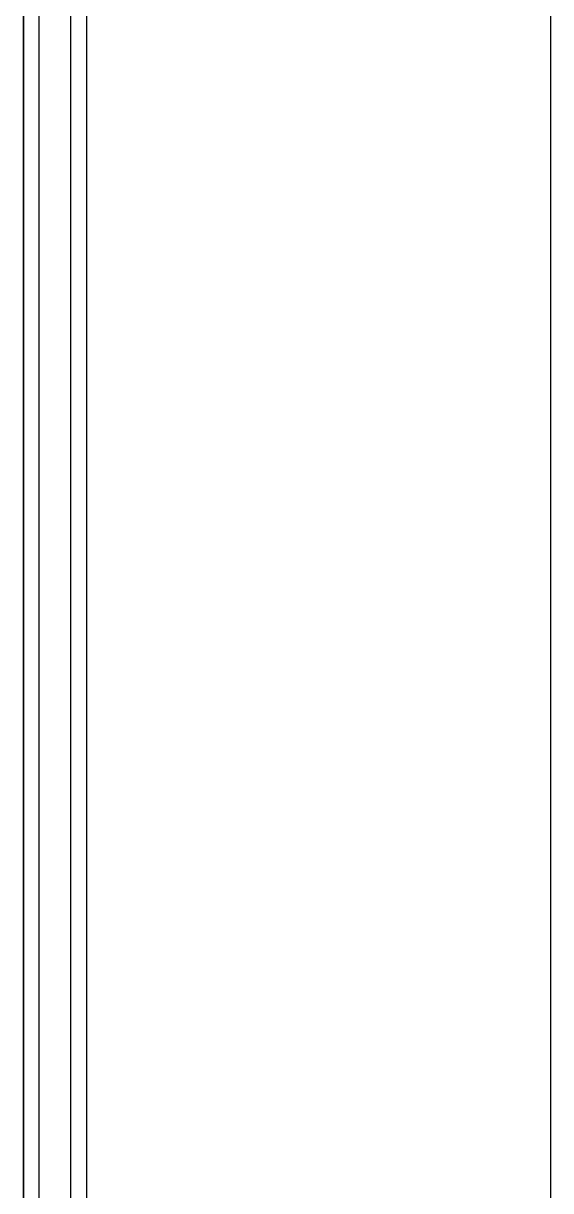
# Model space of a CAD drawing. Extents: x 1980812 to 2578970, y -669191 to 284498.
# Drawn here: x 2538768.4 to 2538968.4, y -307127.9 to -306685.4 of the extents above; entities that cross this region are included whole.
import ezdxf

# ---------------------------------------------------------------- set-up
doc = ezdxf.new("R2010")
doc.units = 0
doc.header["$LTSCALE"] = 1000
doc.header["$MEASUREMENT"] = 0
doc.linetypes.add('DOTE', pattern=[2.42, 2, -0.2, 0.02, -0.2])
for name, color, linetype in [('A-SECT-MCUT-FINE', 137, 'Continuous'), ('dote', 1, 'DOTE'), ('WINDOW', 2, 'Continuous'), ('空线', 3, 'Continuous')]:
    doc.layers.add(name, color=color, linetype=linetype)

# ---------------------------------------------------------------- blocks, each defined once
blk = doc.blocks.new('pm5')
at = {"layer": 'A-SECT-MCUT-FINE'}
blk.add_line((28900, -3650, 0), (28900, -1456.63, 0), dxfattribs=at)
at = {"layer": 'WINDOW'}
for p, q in [((29076, -1456.63, 0), (29076, -2885.3, 0)), ((29082, -2885.3, 0), (29082, -1456.63, 0)), ((29094, -2885.3, 0), (29094, -1456.63, 0)), ((29100, -1456.63, 0), (29100, -2885.3, 0))]:
    blk.add_line(p, q, dxfattribs=at)

msp = doc.modelspace()

# ---------------------------------------------------------------- linework, layer by layer
at = {"layer": 'dote'}
msp.add_line((2538768.37, -317274.28, 0), (2538768.37, -255997.63, 0), dxfattribs=at)

# ---------------------------------------------------------------- block references
at = {"layer": '空线', "xscale": -1, "rotation": 359.9999999999997}
msp.add_blockref('pm5', (2567868.37, -304490.42, 0), dxfattribs=at)

doc.saveas('drawing.dxf')
